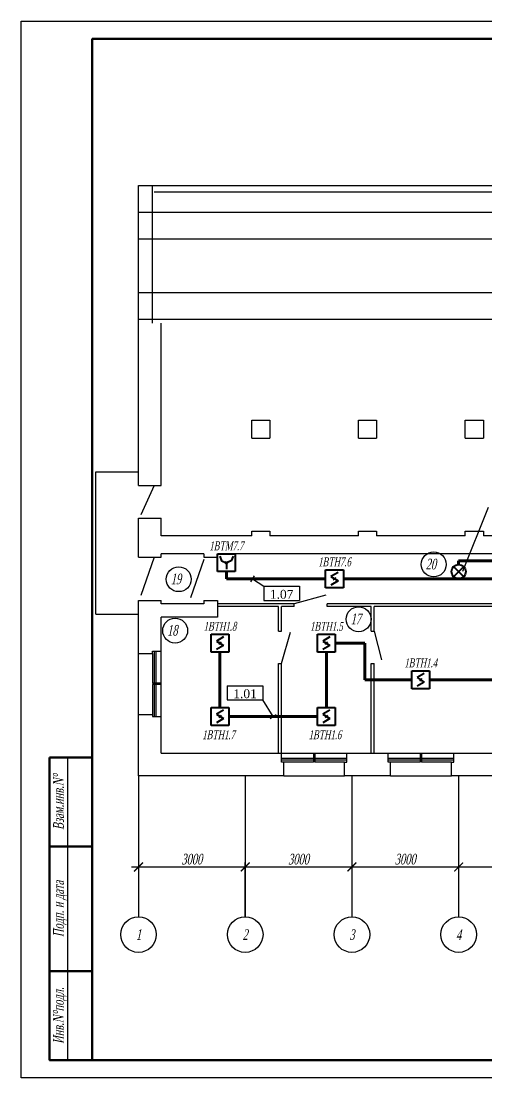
# Model space of a CAD drawing. Extents: x 0 to 1720, y -2086 to 3873.
# Drawn here: x 0 to 130.7, y 0 to 297 of the extents above; entities that cross this region are included whole.
import ezdxf
from ezdxf.enums import TextEntityAlignment as Align

# ---------------------------------------------------------------- set-up
doc = ezdxf.new("R2010")
doc.units = 0
doc.layers.add('EL_DEVICE', color=1, linetype='Continuous', lineweight=40)
doc.layers.add('EL_KABLE', color=9, linetype='Continuous', lineweight=60)
for name, color, linetype in [('EL_DEVICE_NAME', 7, 'Continuous'), ('FORMAT', 134, 'Continuous'), ('OSI', 5, 'Continuous'), ('PLAN', 2, 'Continuous'), ('SYS_PIN', 7, 'Continuous'), ('TEXT', 4, 'Continuous')]:
    doc.layers.add(name, color=color, linetype=linetype)
doc.styles.add('R2_5', font='times.ttf', dxfattribs={"width": 0.65, "oblique": 12, "height": 2.5})
doc.styles.get("Standard").update_dxf_attribs({"font": 'times.ttf'})

# ---------------------------------------------------------------- blocks, each defined once
blk = doc.blocks.new('_ArchTick')
at = {"const_width": 0.15}
blk.add_lwpolyline([(-0.5, -0.5), (0.5, 0.5)], dxfattribs=at)
blk = doc.blocks.new('PS_DAT_SMOKE')
at = {"layer": 'EL_DEVICE'}
for p, q in [((-2.5, 2.5), (2.5, 2.5)), ((-2.5, -2.5), (-2.5, 2.5)), ((1.01, 1.81), (-1.01, 0.61)), ((-1.01, 0.61), (1.01, -0.61)), ((2.5, 2.5), (2.5, -2.5)), ((2.5, -2.5), (-2.5, -2.5)), ((1.01, -0.61), (-1.01, -1.81))]:
    blk.add_line(p, q, dxfattribs=at)
blk = doc.blocks.new('CONNECTOR_SQUARE')
at = {"layer": 'SYS_PIN'}
for p, q in [((-0.35, 0.35), (0.35, -0.35)), ((0.35, 0.35), (-0.35, -0.35))]:
    blk.add_line(p, q, dxfattribs=at)
blk = doc.blocks.new('PS_DAT_HAND')
at = {"layer": 'EL_DEVICE'}
for p, q in [((-2.5, 2.5), (2.5, 2.5)), ((-2.5, -2.5), (-2.5, 2.5)), ((-1.88, 1.88), (-1.33, 0.55)), ((-1.33, 0.55), (0, 0)), ((1.33, 0.55), (0, 0)), ((0, 0), (0, -1.81)), ((1.88, 1.88), (1.33, 0.55)), ((2.5, 2.5), (2.5, -2.5)), ((2.5, -2.5), (-2.5, -2.5))]:
    blk.add_line(p, q, dxfattribs=at)
blk = doc.blocks.new('PS_BIAL')
at = {"layer": 'EL_DEVICE'}
for p, q in [((-1.41, 1.41), (1.41, -1.41)), ((1.41, 1.41), (-1.41, -1.41))]:
    blk.add_line(p, q, dxfattribs=at)
blk.add_circle((0, 0), 2, dxfattribs=at)

msp = doc.modelspace()

# ---------------------------------------------------------------- linework, layer by layer
for p, q in [((124.18, 142.42), (131.35, 160.44)), ((65.54, 141.11), (64.45, 139.43)), ((65, 140.27), (68.24, 138.16)), ((124.18, 142.42), (124.18, 142.42)), ((68.24, 138.16), (78.24, 138.16)), ((68.24, 138.16), (68.24, 134.16)), ((78.24, 138.16), (78.24, 134.16)), ((68.24, 134.16), (78.24, 134.16)), ((57.95, 110.21), (67.95, 110.21)), ((57.95, 110.21), (57.95, 106.21)), ((67.95, 110.21), (67.95, 106.21)), ((57.95, 106.21), (67.95, 106.21)), ((70.86, 101.57), (67.95, 106.21)), ((70.01, 101.04), (71.71, 102.1))]:
    msp.add_line(p, q)
at = {"layer": 'EL_KABLE'}
for p, q in [((1183.2, 145.27), (123, 145.27)), ((123, 145.27), (123, 144.27)), ((57.7, 140.27), (57.7, 142.27)), ((85.6, 140.27), (57.7, 140.27)), ((151.4, 140.27), (90.6, 140.27)), ((96.65, 122.17), (88.32, 122.17)), ((96.65, 111.87), (96.65, 122.17)), ((55.9, 104.07), (55.9, 119.67)), ((85.82, 119.67), (85.82, 104.07)), ((109.82, 111.87), (96.65, 111.87)), ((136.01, 111.87), (114.82, 111.87)), ((83.32, 101.57), (58.4, 101.57))]:
    msp.add_line(p, q, dxfattribs=at)
at = {"layer": 'FORMAT'}
msp.add_line((13, 90), (13, 5), dxfattribs=at)
at = {"layer": 'FORMAT', "lineweight": 50}
for p, q in [((20, 65), (8, 65)), ((20, 30), (8, 30))]:
    msp.add_line(p, q, dxfattribs=at)
at = {"layer": 'FORMAT'}
msp.add_lwpolyline([(0, 297), (1720.39, 297), (1720.39, 0), (0, 0)], close=True, dxfattribs=at)
at = {"layer": 'FORMAT', "lineweight": 50}
for points in [[(20, 5), (20, 292), (1715.39, 292), (1715.39, 5)], [(8, 90), (20, 90), (20, 5), (8, 5)]]:
    msp.add_lwpolyline(points, close=True, dxfattribs=at)
at = {"layer": 'OSI'}
for p, q in [((33, 84.87), (33, 45.27)), ((63, 84.87), (63, 45.27)), ((93, 84.87), (93, 45.27)), ((123, 84.87), (123, 45.27)), ((33, 74.65), (33, 58.02)), ((63, 74.65), (63, 58.02)), ((63, 74.02), (63, 58.02)), ((93, 74.02), (93, 58.02)), ((93, 73.4), (93, 58.02)), ((123, 73.4), (123, 58.02)), ((123, 72.77), (123, 58.02)), ((31, 59.27), (65, 59.27)), ((61, 59.27), (95, 59.27)), ((91, 59.27), (125, 59.27)), ((121, 59.27), (155, 59.27))]:
    msp.add_line(p, q, dxfattribs=at)
at = {"layer": 'OSI', "lineweight": 25}
msp.add_line((63, 45.27), (63, 60.52), dxfattribs=at)
for centre in [(33, 40.27), (63, 40.27), (93, 40.27), (123, 40.27)]:
    msp.add_circle(centre, 5, dxfattribs=at)
at = {"layer": 'PLAN'}
for p, q in [((33, 250.77), (1460.2, 250.77)), ((33, 166.47), (33, 250.77)), ((36.8, 250.77), (36.8, 212.11)), ((37.4, 249.07), (1380.89, 249.07)), ((33, 243.27), (209.7, 243.27)), ((33, 235.77), (209.7, 235.77)), ((33, 220.77), (209.7, 220.77)), ((33, 213.27), (209.7, 213.27)), ((39.4, 166.47), (39.4, 212.11)), ((64.85, 184.87), (69.95, 184.87)), ((64.85, 179.77), (64.85, 184.87)), ((69.95, 184.87), (69.95, 179.77)), ((94.85, 184.87), (99.95, 184.87)), ((94.85, 179.77), (94.85, 184.87)), ((99.95, 184.87), (99.95, 179.77)), ((124.85, 184.87), (129.95, 184.87)), ((124.85, 179.77), (124.85, 184.87)), ((129.95, 184.87), (129.95, 179.77)), ((64.85, 179.77), (69.95, 179.77)), ((94.85, 179.77), (99.95, 179.77)), ((124.85, 179.77), (129.95, 179.77)), ((21, 130.32), (21, 170.32)), ((21, 170.32), (33, 170.32)), ((33, 166.47), (39.4, 166.47)), ((37.4, 166.47), (33.66, 158.21)), ((33, 146.37), (33, 157.27)), ((33, 157.27), (39.4, 157.27)), ((39.4, 152.37), (39.4, 157.27)), ((64.85, 152.37), (39.4, 152.37)), ((64.85, 152.37), (64.85, 153.67)), ((64.85, 153.67), (69.95, 153.67)), ((69.95, 153.67), (69.95, 152.37)), ((94.85, 152.37), (69.95, 152.37)), ((94.85, 152.37), (94.85, 153.67)), ((94.85, 153.67), (99.95, 153.67)), ((99.95, 153.67), (99.95, 152.37)), ((124.85, 152.37), (99.95, 152.37)), ((124.85, 152.37), (124.85, 153.67)), ((124.85, 153.67), (129.95, 153.67)), ((129.95, 153.67), (129.95, 152.37)), ((154.85, 152.37), (129.95, 152.37)), ((33, 146.37), (39.4, 146.37)), ((37.4, 146.37), (33.66, 135.53)), ((37.4, 146.37), (33.66, 135.53)), ((39.4, 146.37), (39.4, 147.27)), ((51.4, 147.27), (39.4, 147.27)), ((39.4, 146.37), (39.4, 147.27)), ((51.4, 147.27), (39.4, 147.27)), ((51.4, 145.72), (47.66, 134.88)), ((51.4, 145.72), (47.66, 134.88)), ((51.4, 147.27), (51.4, 146.37)), ((51.4, 146.37), (55.2, 146.37)), ((246.15, 147.27), (55.2, 147.27)), ((55.2, 147.27), (55.2, 146.37)), ((33, 119.27), (33, 134.17)), ((33, 134.17), (39.4, 134.17)), ((39.4, 133.27), (39.4, 134.17)), ((39.4, 133.27), (39.4, 134.17)), ((51.4, 134.17), (51.4, 133.27)), ((51.4, 134.17), (55.2, 134.17)), ((55.2, 134.17), (55.2, 129.47)), ((85.68, 135.63), (76.8, 133.27)), ((51.4, 133.27), (39.4, 133.27)), ((76.8, 133.27), (55.2, 133.27)), ((72.4, 132.47), (55.2, 132.47)), ((72.4, 125.58), (72.4, 132.47)), ((76.8, 132.47), (73.2, 132.47)), ((73.2, 125.58), (73.2, 132.47)), ((76.8, 132.47), (76.8, 133.27)), ((146, 133.27), (86, 133.27)), ((86, 132.47), (86, 133.27)), ((98.43, 132.47), (86, 132.47)), ((98.43, 125.58), (98.43, 132.47)), ((99.23, 125.58), (99.23, 132.47)), ((151.6, 132.47), (99.23, 132.47)), ((21, 130.32), (33, 130.32)), ((39.4, 119.92), (39.4, 129.47)), ((55.2, 129.47), (39.4, 129.47)), ((72.4, 125.58), (73.2, 125.58)), ((73.2, 116.48), (75.77, 125.28)), ((98.43, 125.58), (99.23, 125.58)), ((99.23, 125.58), (101.34, 117.46)), ((33, 119.27), (36.9, 119.27)), ((33, 102.17), (33, 119.27)), ((36.9, 119.27), (36.9, 119.92)), ((36.9, 119.92), (39.4, 119.92)), ((36.9, 119.27), (36.9, 110.92)), ((37.4, 119.92), (37.4, 110.92)), ((37.9, 119.92), (37.9, 110.92)), ((39.4, 101.52), (39.4, 119.92)), ((72.4, 91.27), (72.4, 116.48)), ((72.4, 116.48), (73.2, 116.48)), ((73.2, 91.27), (73.2, 116.48)), ((98.43, 91.27), (98.43, 116.48)), ((98.43, 116.48), (99.23, 116.48)), ((99.23, 91.27), (99.23, 116.48)), ((39.4, 110.92), (36.9, 110.92)), ((36.9, 110.52), (36.9, 102.17)), ((39.4, 110.52), (36.9, 110.52)), ((37.4, 110.52), (37.4, 101.52)), ((37.9, 110.52), (37.9, 101.52)), ((33, 84.87), (33, 102.17)), ((33, 102.17), (36.9, 102.17)), ((36.9, 102.17), (36.9, 101.52)), ((36.9, 101.52), (39.4, 101.52)), ((39.4, 91.27), (39.4, 101.52)), ((39.4, 91.27), (73.2, 91.27)), ((73.2, 88.77), (73.2, 91.27)), ((73.2, 91.27), (91.6, 91.27)), ((82.2, 89.77), (73.2, 89.77)), ((82.2, 89.27), (73.2, 89.27)), ((82.2, 91.27), (82.2, 88.77)), ((82.6, 91.27), (82.6, 88.77)), ((91.6, 89.77), (82.6, 89.77)), ((91.6, 89.27), (82.6, 89.27)), ((91.6, 91.27), (103.2, 91.27)), ((91.6, 88.77), (91.6, 91.27)), ((103.2, 88.77), (103.2, 91.27)), ((103.2, 91.27), (121.6, 91.27)), ((112.2, 89.77), (103.2, 89.77)), ((112.2, 89.27), (103.2, 89.27)), ((112.2, 91.27), (112.2, 88.77)), ((112.6, 91.27), (112.6, 88.77)), ((121.6, 89.77), (112.6, 89.77)), ((121.6, 89.27), (112.6, 89.27)), ((121.6, 91.27), (133.2, 91.27)), ((121.6, 88.77), (121.6, 91.27)), ((73.85, 88.77), (73.2, 88.77)), ((73.85, 84.87), (73.85, 88.77)), ((82.2, 88.77), (73.85, 88.77)), ((90.95, 88.77), (82.6, 88.77)), ((90.95, 84.87), (90.95, 88.77)), ((90.95, 88.77), (91.6, 88.77)), ((103.85, 88.77), (103.2, 88.77)), ((103.85, 84.87), (103.85, 88.77)), ((112.2, 88.77), (103.85, 88.77)), ((120.95, 88.77), (112.6, 88.77)), ((120.95, 84.87), (120.95, 88.77)), ((120.95, 88.77), (121.6, 88.77)), ((73.85, 84.87), (33, 84.87)), ((73.85, 84.87), (90.95, 84.87)), ((103.85, 84.87), (90.95, 84.87)), ((103.85, 84.87), (120.95, 84.87)), ((133.85, 84.87), (120.95, 84.87))]:
    msp.add_line(p, q, dxfattribs=at)
for centre in [(115.99, 144.31), (44.3, 140.15), (94.88, 128.9), (43.3, 125.7)]:
    msp.add_circle(centre, 3.5, dxfattribs=at)

# ---------------------------------------------------------------- block references
for name, p in [('PS_DAT_HAND', (57.7, 144.77)), ('CONNECTOR_SQUARE', (57.7, 144.77)), ('PS_DAT_SMOKE', (88.1, 140.27)), ('PS_BIAL', (123, 142.27)), ('CONNECTOR_SQUARE', (123, 142.27)), ('CONNECTOR_SQUARE', (88.1, 140.27)), ('PS_DAT_SMOKE', (55.9, 122.17)), ('CONNECTOR_SQUARE', (55.9, 122.17)), ('PS_DAT_SMOKE', (85.82, 122.17)), ('CONNECTOR_SQUARE', (85.82, 122.17)), ('PS_DAT_SMOKE', (112.32, 111.87)), ('CONNECTOR_SQUARE', (112.32, 111.87)), ('PS_DAT_SMOKE', (55.9, 101.57)), ('PS_DAT_SMOKE', (85.82, 101.57)), ('CONNECTOR_SQUARE', (55.9, 101.57)), ('CONNECTOR_SQUARE', (85.82, 101.57))]:
    msp.add_blockref(name, p)
at = {"layer": 'OSI', "xscale": 2.5, "yscale": 2.5, "zscale": 2.5, "rotation": 180}
for p in [(33, 59.27), (63, 59.27), (93, 59.27), (123, 59.27)]:
    msp.add_blockref('_ArchTick', p, dxfattribs=at)
at = {"layer": 'OSI', "xscale": 2.5, "yscale": 2.5, "zscale": 2.5}
for p in [(63, 59.27), (93, 59.27), (123, 59.27)]:
    msp.add_blockref('_ArchTick', p, dxfattribs=at)

# ---------------------------------------------------------------- texts
at = {"char_height": 2.5, "attachment_point": 2, "line_spacing_factor": 0.96}
for s, insert in [('1.07', (73.24, 137.16)), ('1.01', (62.95, 109.21))]:
    msp.add_mtext(s, dxfattribs=dict(at, insert=insert))
at = {"layer": 'EL_DEVICE_NAME', "style": 'R2_5', "oblique": 12, "width": 0.65}
for s, p in [('1BTM7.7', (57.7, 148.27)), ('1BTH7.6', (88.1, 143.77)), ('1BTH1.8', (55.9, 125.67)), ('1BTH1.5', (85.82, 125.67)), ('1BTH1.4', (112.32, 115.37)), ('1BTH1.7', (55.51, 95.19)), ('1BTH1.6', (85.43, 95.19))]:
    msp.add_text(s, height=2.5, dxfattribs=at).set_placement(p, align=Align.CENTER)
at = {"layer": 'OSI', "lineweight": 25, "style": 'R2_5', "oblique": 12, "width": 0.65}
for s, p in [('1', (33, 40.27)), ('2', (63, 40.27)), ('3', (93, 40.27)), ('4', (123, 40.27))]:
    msp.add_text(s, height=3, dxfattribs=at).set_placement(p, align=Align.MIDDLE_CENTER)
at = {"layer": 'OSI', "char_height": 3, "attachment_point": 5, "style": 'R2_5'}
for insert in [(48, 61.46), (78, 61.46), (108, 61.46)]:
    msp.add_mtext('3000', dxfattribs=dict(at, insert=insert))
at = {"layer": 'PLAN', "style": 'R2_5', "oblique": 12, "width": 0.65}
for s, p in [('20', (113.75, 142.9)), ('19', (42.06, 138.74)), ('17', (92.63, 127.5)), ('18', (41.05, 124.29))]:
    msp.add_text(s, height=3, dxfattribs=at).set_placement(p)
at = {"layer": 'TEXT', "style": 'R2_5', "oblique": 12, "width": 0.65}
for s, p in [('Взам.инв.N%%d', (10.5, 77.5)), ('Подп. и дата', (10.5, 47.5)), ('Инв.N%%dподл.', (10.5, 17.5))]:
    msp.add_text(s, height=3, rotation=90, dxfattribs=at).set_placement(p, align=Align.MIDDLE_CENTER)

doc.saveas('drawing.dxf')
